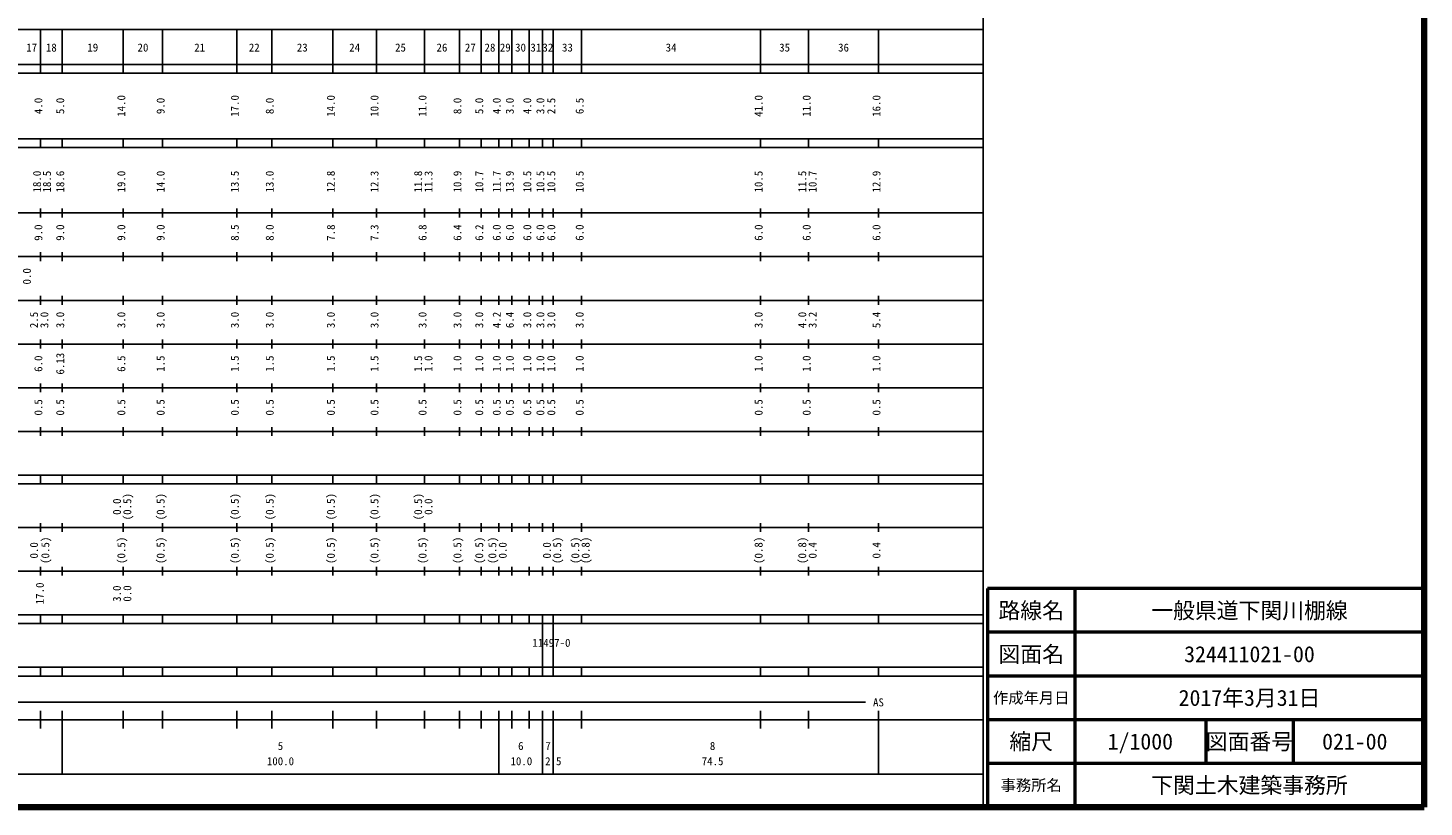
# Model space of a CAD drawing. Units: millimetres on the paper, enlarged 1000 times. Extents: x 40000 to 680000, y 20000 to 380000.
# Drawn here: x 360144 to 680000, y 20000 to 198357 of the extents above; entities that cross this region are included whole.
import ezdxf
from ezdxf.enums import TextEntityAlignment as Align

# ---------------------------------------------------------------- set-up
doc = ezdxf.new("R2010")
doc.units = ezdxf.units.MM
doc.header["$LTSCALE"] = 1000
for name, color, linetype, lineweight in [('M-TTL', 2, 'Continuous', 140), ('M-TTL-BAND', 7, 'Continuous', 25), ('M-TTL-FRAM', 2, 'Continuous', 50), ('M-TTL-LINE', 7, 'Continuous', 50)]:
    doc.layers.add(name, color=color, linetype=linetype, lineweight=lineweight)
doc.layers.add('M-TTL-TXT', color=7, linetype='Continuous')
doc.styles.add('ＭＳ ゴシック', font='')
doc.styles.get('ＭＳ ゴシック').set_extended_font_data('MS Gothic')

msp = doc.modelspace()

# ---------------------------------------------------------------- linework, layer by layer
at = {"layer": 'M-TTL'}
for p, q in [((680000, 20000), (680000, 380000)), ((40000, 20000), (680000, 20000))]:
    msp.add_line(p, q, dxfattribs=at)
at = {"layer": 'M-TTL-BAND'}
for p, q in [((579000, 20000), (579000, 370000)), ((68000, 198000), (579000, 198000)), ((363000, 188000), (363000, 198000)), ((368000, 188000), (368000, 198000)), ((382000, 188000), (382000, 198000)), ((391000, 188000), (391000, 198000)), ((408000, 188000), (408000, 198000)), ((416000, 188000), (416000, 198000)), ((430000, 188000), (430000, 198000)), ((440000, 188000), (440000, 198000)), ((451000, 188000), (451000, 198000)), ((459000, 188000), (459000, 198000)), ((464000, 188000), (464000, 198000)), ((468000, 188000), (468000, 198000)), ((471000, 188000), (471000, 198000)), ((475000, 188000), (475000, 198000)), ((478000, 188000), (478000, 198000)), ((480500, 188000), (480500, 198000)), ((487000, 188000), (487000, 198000)), ((528000, 188000), (528000, 198000)), ((539000, 188000), (539000, 198000)), ((555000, 188000), (555000, 198000)), ((40000, 190000), (579000, 190000)), ((40000, 188000), (579000, 188000)), ((40000, 173000), (579000, 173000)), ((363000, 171000), (363000, 173000)), ((368000, 171000), (368000, 173000)), ((382000, 171000), (382000, 173000)), ((391000, 171000), (391000, 173000)), ((408000, 171000), (408000, 173000)), ((416000, 171000), (416000, 173000)), ((430000, 171000), (430000, 173000)), ((440000, 171000), (440000, 173000)), ((451000, 171000), (451000, 173000)), ((459000, 171000), (459000, 173000)), ((464000, 171000), (464000, 173000)), ((468000, 171000), (468000, 173000)), ((471000, 171000), (471000, 173000)), ((475000, 171000), (475000, 173000)), ((478000, 171000), (478000, 173000)), ((480500, 171000), (480500, 173000)), ((487000, 171000), (487000, 173000)), ((528000, 171000), (528000, 173000)), ((539000, 171000), (539000, 173000)), ((555000, 171000), (555000, 173000)), ((40000, 171000), (579000, 171000)), ((363000, 155000), (363000, 157000)), ((368000, 155000), (368000, 157000)), ((382000, 155000), (382000, 157000)), ((391000, 155000), (391000, 157000)), ((408000, 155000), (408000, 157000)), ((416000, 155000), (416000, 157000)), ((430000, 155000), (430000, 157000)), ((440000, 155000), (440000, 157000)), ((451000, 155000), (451000, 157000)), ((459000, 155000), (459000, 157000)), ((464000, 155000), (464000, 157000)), ((468000, 155000), (468000, 157000)), ((471000, 155000), (471000, 157000)), ((475000, 155000), (475000, 157000)), ((478000, 155000), (478000, 157000)), ((480500, 155000), (480500, 157000)), ((487000, 155000), (487000, 157000)), ((528000, 155000), (528000, 157000)), ((539000, 155000), (539000, 157000)), ((555000, 155000), (555000, 157000)), ((40000, 156000), (579000, 156000)), ((46000, 146000), (579000, 146000)), ((363000, 145000), (363000, 147000)), ((368000, 145000), (368000, 147000)), ((382000, 145000), (382000, 147000)), ((391000, 145000), (391000, 147000)), ((408000, 145000), (408000, 147000)), ((416000, 145000), (416000, 147000)), ((430000, 145000), (430000, 147000)), ((440000, 145000), (440000, 147000)), ((451000, 145000), (451000, 147000)), ((459000, 145000), (459000, 147000)), ((464000, 145000), (464000, 147000)), ((468000, 145000), (468000, 147000)), ((471000, 145000), (471000, 147000)), ((475000, 145000), (475000, 147000)), ((478000, 145000), (478000, 147000)), ((480500, 145000), (480500, 147000)), ((487000, 145000), (487000, 147000)), ((528000, 145000), (528000, 147000)), ((539000, 145000), (539000, 147000)), ((555000, 145000), (555000, 147000)), ((52000, 136000), (579000, 136000)), ((363000, 135000), (363000, 137000)), ((368000, 135000), (368000, 137000)), ((382000, 135000), (382000, 137000)), ((391000, 135000), (391000, 137000)), ((408000, 135000), (408000, 137000)), ((416000, 135000), (416000, 137000)), ((430000, 135000), (430000, 137000)), ((440000, 135000), (440000, 137000)), ((451000, 135000), (451000, 137000)), ((459000, 135000), (459000, 137000)), ((464000, 135000), (464000, 137000)), ((468000, 135000), (468000, 137000)), ((471000, 135000), (471000, 137000)), ((475000, 135000), (475000, 137000)), ((478000, 135000), (478000, 137000)), ((480500, 135000), (480500, 137000)), ((487000, 135000), (487000, 137000)), ((528000, 135000), (528000, 137000)), ((539000, 135000), (539000, 137000)), ((555000, 135000), (555000, 137000)), ((46000, 126000), (579000, 126000)), ((363000, 125000), (363000, 127000)), ((368000, 125000), (368000, 127000)), ((382000, 125000), (382000, 127000)), ((391000, 125000), (391000, 127000)), ((408000, 125000), (408000, 127000)), ((416000, 125000), (416000, 127000)), ((430000, 125000), (430000, 127000)), ((440000, 125000), (440000, 127000)), ((451000, 125000), (451000, 127000)), ((459000, 125000), (459000, 127000)), ((464000, 125000), (464000, 127000)), ((468000, 125000), (468000, 127000)), ((471000, 125000), (471000, 127000)), ((475000, 125000), (475000, 127000)), ((478000, 125000), (478000, 127000)), ((480500, 125000), (480500, 127000)), ((487000, 125000), (487000, 127000)), ((528000, 125000), (528000, 127000)), ((539000, 125000), (539000, 127000)), ((555000, 125000), (555000, 127000)), ((52000, 116000), (579000, 116000)), ((363000, 115000), (363000, 117000)), ((368000, 115000), (368000, 117000)), ((382000, 115000), (382000, 117000)), ((391000, 115000), (391000, 117000)), ((408000, 115000), (408000, 117000)), ((416000, 115000), (416000, 117000)), ((430000, 115000), (430000, 117000)), ((440000, 115000), (440000, 117000)), ((451000, 115000), (451000, 117000)), ((459000, 115000), (459000, 117000)), ((464000, 115000), (464000, 117000)), ((468000, 115000), (468000, 117000)), ((471000, 115000), (471000, 117000)), ((475000, 115000), (475000, 117000)), ((478000, 115000), (478000, 117000)), ((480500, 115000), (480500, 117000)), ((487000, 115000), (487000, 117000)), ((528000, 115000), (528000, 117000)), ((539000, 115000), (539000, 117000)), ((555000, 115000), (555000, 117000)), ((46000, 106000), (579000, 106000)), ((363000, 105000), (363000, 107000)), ((368000, 105000), (368000, 107000)), ((382000, 105000), (382000, 107000)), ((391000, 105000), (391000, 107000)), ((408000, 105000), (408000, 107000)), ((416000, 105000), (416000, 107000)), ((430000, 105000), (430000, 107000)), ((440000, 105000), (440000, 107000)), ((451000, 105000), (451000, 107000)), ((459000, 105000), (459000, 107000)), ((464000, 105000), (464000, 107000)), ((468000, 105000), (468000, 107000)), ((471000, 105000), (471000, 107000)), ((475000, 105000), (475000, 107000)), ((478000, 105000), (478000, 107000)), ((480500, 105000), (480500, 107000)), ((487000, 105000), (487000, 107000)), ((528000, 105000), (528000, 107000)), ((539000, 105000), (539000, 107000)), ((555000, 105000), (555000, 107000)), ((40000, 96000), (579000, 96000)), ((363000, 94000), (363000, 96000)), ((368000, 94000), (368000, 96000)), ((382000, 94000), (382000, 96000)), ((391000, 94000), (391000, 96000)), ((408000, 94000), (408000, 96000)), ((416000, 94000), (416000, 96000)), ((430000, 94000), (430000, 96000)), ((440000, 94000), (440000, 96000)), ((451000, 94000), (451000, 96000)), ((459000, 94000), (459000, 96000)), ((464000, 94000), (464000, 96000)), ((468000, 94000), (468000, 96000)), ((471000, 94000), (471000, 96000)), ((475000, 94000), (475000, 96000)), ((478000, 94000), (478000, 96000)), ((480500, 94000), (480500, 96000)), ((487000, 94000), (487000, 96000)), ((528000, 94000), (528000, 96000)), ((539000, 94000), (539000, 96000)), ((555000, 94000), (555000, 96000)), ((40000, 94000), (579000, 94000)), ((49000, 84000), (579000, 84000)), ((363000, 83000), (363000, 85000)), ((368000, 83000), (368000, 85000)), ((382000, 83000), (382000, 85000)), ((391000, 83000), (391000, 85000)), ((408000, 83000), (408000, 85000)), ((416000, 83000), (416000, 85000)), ((430000, 83000), (430000, 85000)), ((440000, 83000), (440000, 85000)), ((451000, 83000), (451000, 85000)), ((459000, 83000), (459000, 85000)), ((464000, 83000), (464000, 85000)), ((468000, 83000), (468000, 85000)), ((471000, 83000), (471000, 85000)), ((475000, 83000), (475000, 85000)), ((478000, 83000), (478000, 85000)), ((480500, 83000), (480500, 85000)), ((487000, 83000), (487000, 85000)), ((528000, 83000), (528000, 85000)), ((539000, 83000), (539000, 85000)), ((555000, 83000), (555000, 85000)), ((40000, 74000), (579000, 74000)), ((363000, 73000), (363000, 75000)), ((368000, 73000), (368000, 75000)), ((382000, 73000), (382000, 75000)), ((391000, 73000), (391000, 75000)), ((408000, 73000), (408000, 75000)), ((416000, 73000), (416000, 75000)), ((430000, 73000), (430000, 75000)), ((440000, 73000), (440000, 75000)), ((451000, 73000), (451000, 75000)), ((459000, 73000), (459000, 75000)), ((464000, 73000), (464000, 75000)), ((468000, 73000), (468000, 75000)), ((471000, 73000), (471000, 75000)), ((475000, 73000), (475000, 75000)), ((478000, 73000), (478000, 75000)), ((480500, 73000), (480500, 75000)), ((487000, 73000), (487000, 75000)), ((528000, 73000), (528000, 75000)), ((539000, 73000), (539000, 75000)), ((555000, 73000), (555000, 75000)), ((40000, 64000), (579000, 64000)), ((363000, 62000), (363000, 64000)), ((368000, 62000), (368000, 64000)), ((382000, 62000), (382000, 64000)), ((391000, 62000), (391000, 64000)), ((408000, 62000), (408000, 64000)), ((416000, 62000), (416000, 64000)), ((430000, 62000), (430000, 64000)), ((440000, 62000), (440000, 64000)), ((451000, 62000), (451000, 64000)), ((459000, 62000), (459000, 64000)), ((464000, 62000), (464000, 64000)), ((468000, 62000), (468000, 64000)), ((471000, 62000), (471000, 64000)), ((475000, 62000), (475000, 64000)), ((478000, 62000), (478000, 64000)), ((480500, 62000), (480500, 64000)), ((487000, 62000), (487000, 64000)), ((528000, 62000), (528000, 64000)), ((539000, 62000), (539000, 64000)), ((555000, 62000), (555000, 64000)), ((40000, 62000), (579000, 62000)), ((478000, 52000), (478000, 62000)), ((480500, 52000), (480500, 62000)), ((40000, 52000), (579000, 52000)), ((363000, 50000), (363000, 52000)), ((368000, 50000), (368000, 52000)), ((382000, 50000), (382000, 52000)), ((391000, 50000), (391000, 52000)), ((408000, 50000), (408000, 52000)), ((416000, 50000), (416000, 52000)), ((430000, 50000), (430000, 52000)), ((440000, 50000), (440000, 52000)), ((451000, 50000), (451000, 52000)), ((459000, 50000), (459000, 52000)), ((464000, 50000), (464000, 52000)), ((468000, 50000), (468000, 52000)), ((471000, 50000), (471000, 52000)), ((475000, 50000), (475000, 52000)), ((478000, 50000), (478000, 52000)), ((480500, 50000), (480500, 52000)), ((487000, 50000), (487000, 52000)), ((528000, 50000), (528000, 52000)), ((539000, 50000), (539000, 52000)), ((555000, 50000), (555000, 52000)), ((40000, 50000), (579000, 50000)), ((219500, 44000), (552000, 44000)), ((363000, 38000), (363000, 42000)), ((368000, 27500), (368000, 42000)), ((382000, 38000), (382000, 42000)), ((391000, 38000), (391000, 42000)), ((408000, 38000), (408000, 42000)), ((416000, 38000), (416000, 42000)), ((430000, 38000), (430000, 42000)), ((440000, 38000), (440000, 42000)), ((451000, 38000), (451000, 42000)), ((459000, 38000), (459000, 42000)), ((464000, 38000), (464000, 42000)), ((468000, 27500), (468000, 42000)), ((471000, 38000), (471000, 42000)), ((475000, 38000), (475000, 42000)), ((478000, 27500), (478000, 42000)), ((480500, 27500), (480500, 42000)), ((487000, 38000), (487000, 42000)), ((528000, 38000), (528000, 42000)), ((539000, 38000), (539000, 42000)), ((555000, 27500), (555000, 42000)), ((40000, 40000), (579000, 40000)), ((68000, 27500), (579000, 27500))]:
    msp.add_line(p, q, dxfattribs=at)
at = {"layer": 'M-TTL-FRAM'}
for p, q in [((680000, 70000), (580000, 70000)), ((580000, 70000), (580000, 20000))]:
    msp.add_line(p, q, dxfattribs=at)
at = {"layer": 'M-TTL-LINE'}
for p, q in [((600000, 70000), (600000, 20000)), ((680000, 60000), (580000, 60000)), ((680000, 50000), (580000, 50000)), ((680000, 40000), (580000, 40000)), ((630000, 40000), (630000, 30000)), ((650000, 40000), (650000, 30000)), ((680000, 30000), (580000, 30000))]:
    msp.add_line(p, q, dxfattribs=at)

# ---------------------------------------------------------------- texts
at = {"layer": 'M-TTL-BAND', "style": 'ＭＳ ゴシック'}
for s, p in [('17', (361000, 192405)), ('18', (365500, 192405)), ('19', (375000, 192405)), ('20', (386500, 192405)), ('21', (399500, 192405)), ('22', (412000, 192405)), ('23', (423000, 192405)), ('24', (435000, 192405)), ('25', (445500, 192405)), ('26', (455000, 192405)), ('27', (461500, 192405)), ('28', (466000, 192405)), ('29', (469500, 192405)), ('30', (473000, 192405)), ('31', (476500, 192405)), ('32', (479250, 192405)), ('33', (483750, 192405)), ('34', (507500, 192405)), ('35', (533500, 192405)), ('36', (547000, 192405)), ('11497-0', (480075, 56138)), ('AS', (555000, 42500)), ('5', (418000, 32523)), ('6', (473066, 32523)), ('7', (479307, 32523)), ('8', (516999, 32523)), ('100.0', (418000, 29033)), ('10.0', (473187, 29033)), ('2.5', (480500, 29033)), ('74.5', (516999, 29033))]:
    msp.add_text(s, height=1833, dxfattribs=at).set_placement(p, align=Align.BOTTOM_CENTER)
for s, p in [('14.0', (383000, 180500)), ('17.0', (409000, 180500)), ('14.0', (431000, 180500)), ('10.0', (441000, 180500)), ('11.0', (452000, 180500)), ('41.0', (529000, 180500)), ('11.0', (540000, 180500)), ('16.0', (556000, 180500)), ('4.0', (364000, 180500)), ('5.0', (369000, 180500)), ('9.0', (392000, 180500)), ('8.0', (417000, 180500)), ('8.0', (460000, 180500)), ('5.0', (465000, 180500)), ('4.0', (469000, 180500)), ('3.0', (472000, 180500)), ('4.0', (476000, 180500)), ('3.0', (479000, 180500)), ('2.5', (481500, 180500)), ('6.5', (488000, 180500)), ('18.0', (363691, 163174)), ('18.5', (365966, 163174)), ('18.6', (369000, 163174)), ('19.0', (383000, 163174)), ('14.0', (392000, 163174)), ('13.5', (409000, 163174)), ('13.0', (417000, 163174)), ('12.8', (431000, 163174)), ('12.3', (441000, 163174)), ('11.8', (451000, 163174)), ('11.3', (453370, 163174)), ('10.9', (460000, 163174)), ('10.7', (465000, 163174)), ('11.7', (469000, 163174)), ('13.9', (472000, 163174)), ('10.5', (476000, 163174)), ('10.5', (479000, 163174)), ('10.5', (481500, 163174)), ('10.5', (488000, 163174)), ('10.5', (529000, 163174)), ('11.5', (539000, 163174)), ('10.7', (541370, 163174)), ('12.9', (556000, 163174)), ('9.0', (364000, 151500)), ('9.0', (369000, 151500)), ('9.0', (383000, 151500)), ('9.0', (392000, 151500)), ('8.5', (409000, 151500)), ('8.0', (417000, 151500)), ('7.8', (431000, 151500)), ('7.3', (441000, 151500)), ('6.8', (452000, 151500)), ('6.4', (460000, 151500)), ('6.2', (465000, 151500)), ('6.0', (469000, 151500)), ('6.0', (472000, 151500)), ('6.0', (476000, 151500)), ('6.0', (479000, 151500)), ('6.0', (481500, 151500)), ('6.0', (488000, 151500)), ('6.0', (529000, 151500)), ('6.0', (540000, 151500)), ('6.0', (556000, 151500)), ('0.0', (361370, 141500)), ('2.5', (363000, 131500)), ('3.0', (365370, 131500)), ('3.0', (369000, 131500)), ('3.0', (383000, 131500)), ('3.0', (392000, 131500)), ('3.0', (409000, 131500)), ('3.0', (417000, 131500)), ('3.0', (431000, 131500)), ('3.0', (441000, 131500)), ('3.0', (452000, 131500)), ('3.0', (460000, 131500)), ('3.0', (465000, 131500)), ('4.2', (469000, 131500)), ('6.4', (472000, 131500)), ('3.0', (476000, 131500)), ('3.0', (479000, 131500)), ('3.0', (481500, 131500)), ('3.0', (488000, 131500)), ('3.0', (529000, 131500)), ('4.0', (539000, 131500)), ('3.2', (541370, 131500)), ('5.4', (556000, 131500)), ('6.0', (364000, 121500)), ('6.13', (369000, 121500)), ('6.5', (383000, 121500)), ('1.5', (392000, 121500)), ('1.5', (409000, 121500)), ('1.5', (417000, 121500)), ('1.5', (431000, 121500)), ('1.5', (441000, 121500)), ('1.5', (451000, 121500)), ('1.0', (453370, 121500)), ('1.0', (460000, 121500)), ('1.0', (465000, 121500)), ('1.0', (469000, 121500)), ('1.0', (472000, 121500)), ('1.0', (476000, 121500)), ('1.0', (479000, 121500)), ('1.0', (481500, 121500)), ('1.0', (488000, 121500)), ('1.0', (529000, 121500)), ('1.0', (540000, 121500)), ('1.0', (556000, 121500)), ('0.5', (364000, 111500)), ('0.5', (369000, 111500)), ('0.5', (383000, 111500)), ('0.5', (392000, 111500)), ('0.5', (409000, 111500)), ('0.5', (417000, 111500)), ('0.5', (431000, 111500)), ('0.5', (441000, 111500)), ('0.5', (452000, 111500)), ('0.5', (460000, 111500)), ('0.5', (465000, 111500)), ('0.5', (469000, 111500)), ('0.5', (472000, 111500)), ('0.5', (476000, 111500)), ('0.5', (479000, 111500)), ('0.5', (481500, 111500)), ('0.5', (488000, 111500)), ('0.5', (529000, 111500)), ('0.5', (540000, 111500)), ('0.5', (556000, 111500)), ('0.0', (382000, 88764)), ('(0.5)', (384370, 88764)), ('(0.5)', (392000, 88764)), ('(0.5)', (409000, 88764)), ('(0.5)', (417000, 88764)), ('(0.5)', (431000, 88764)), ('(0.5)', (441000, 88764)), ('(0.5)', (451000, 88764)), ('0.0', (453370, 88764)), ('0.0', (363000, 78764)), ('(0.5)', (365586, 78779)), ('(0.5)', (383000, 78764)), ('(0.5)', (392000, 78764)), ('(0.5)', (409000, 78764)), ('(0.5)', (417000, 78764)), ('(0.5)', (431000, 78764)), ('(0.5)', (441000, 78764)), ('(0.5)', (452000, 78764)), ('(0.5)', (460000, 78764)), ('(0.5)', (465000, 78764)), ('(0.5)', (468000, 78764)), ('0.0', (470370, 78764)), ('0.0', (480500, 78764)), ('(0.5)', (482870, 78764)), ('(0.5)', (487000, 78764)), ('(0.8)', (489370, 78764)), ('(0.8)', (529000, 78764)), ('(0.8)', (539000, 78764)), ('0.4', (541370, 78764)), ('0.4', (556000, 78764)), ('17.0', (364330, 68911)), ('3.0', (381989, 68848)), ('0.0', (384375, 68888))]:
    msp.add_text(s, height=1833, rotation=90, dxfattribs=at).set_placement(p, align=Align.BOTTOM_CENTER)
at = {"layer": 'M-TTL-TXT', "style": 'ＭＳ ゴシック'}
for s, height, p in [('路線名', 3666, (590000, 65000)), ('路線名', 3666, (590000, 65000)), ('一般県道下関川棚線', 3666, (640000, 65000)), ('図面名', 3666, (590000, 55000)), ('図面名', 3666, (590000, 55000)), ('324411021-00', 3666, (640000, 55000)), ('作成年月日', 2566, (590000, 45000)), ('作成年月日', 2566, (590000, 45000)), ('2017年3月31日', 3666, (640000, 45000)), ('縮尺', 3666, (590000, 35000)), ('縮尺', 3666, (590000, 35000)), ('1/1000', 3666, (615000, 35000)), ('図面番号', 3666, (640000, 35000)), ('図面番号', 3666, (640000, 35000)), ('021-00', 3666, (664125, 35000)), ('事務所名', 2566, (590000, 25000)), ('事務所名', 2566, (590000, 25000)), ('下関土木建築事務所', 3666, (640000, 25000))]:
    msp.add_text(s, height=height, dxfattribs=at).set_placement(p, align=Align.MIDDLE_CENTER)

doc.saveas('drawing.dxf')
